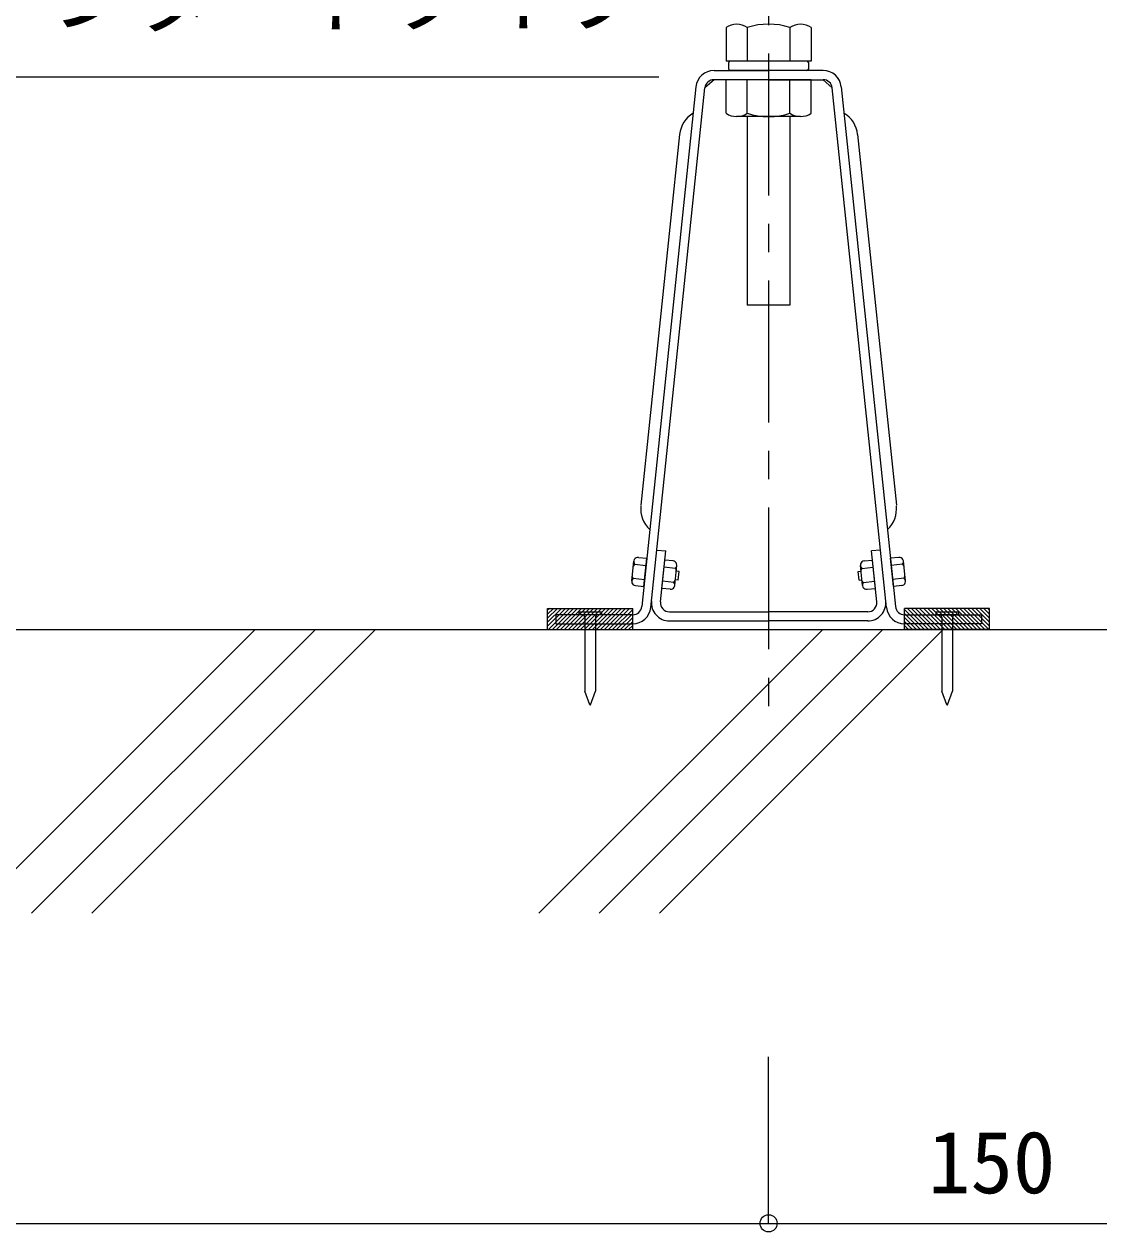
# Model space of a CAD drawing. Units: millimetres, scale not verified. Extents: x -2066 to 2059, y -1474 to 1400.
# Drawn here: x -321.6 to 57, y -350.2 to 75.5 of the extents above; entities that cross this region are included whole.
import ezdxf
from ezdxf.enums import TextEntityAlignment as Align

# ---------------------------------------------------------------- set-up
doc = ezdxf.new("R2010")
doc.units = ezdxf.units.MM
doc.header["$LTSCALE"] = 10
doc.header["$PDMODE"] = 32
doc.header["$PDSIZE"] = 6
doc.linetypes.add('CHAIN1', pattern=[8, 5, -1, 1, -1])
for name, color, linetype in [('0-0_中心線', 4, 'CHAIN1'), ('0-2_太線１', 3, 'Continuous'), ('0-5_寸法', 7, 'Continuous'), ('0-6_文字', 7, 'Continuous')]:
    doc.layers.add(name, color=color, linetype=linetype)
doc.layers.add('0-1_中線', color=7, linetype='Continuous', lineweight=18)
doc.styles.add('ＭＳ ゴシック', font='')
doc.styles.get('ＭＳ ゴシック').set_extended_font_data('MS Gothic')

msp = doc.modelspace()

# ---------------------------------------------------------------- linework, layer by layer
at = {"layer": '0-0_中心線'}
msp.add_line((-59.3, 385.17), (-59.3, -167.76), dxfattribs=at)
at = {"layer": '0-1_中線'}
for p, q in [((-74.31, 74.38), (-74.31, 62.54)), ((-66.81, 74.38), (-66.81, 62.54)), ((-51.8, 74.38), (-51.8, 62.54)), ((-44.29, 74.38), (-44.29, 62.54)), ((-44.29, 62.54), (-74.31, 62.54)), ((-73.3, 59.67), (-73.3, 62.04)), ((-45.8, 62.54), (-72.8, 62.54)), ((-45.3, 62.04), (-45.3, 59.67)), ((-78.54, 55.97), (-81.72, 53.1)), ((-78.54, 59.17), (-59.3, 59.17)), ((-59.3, 55.97), (-78.54, 55.97)), ((-44.29, 55.97), (-74.31, 55.97)), ((-74.31, 44.13), (-74.31, 55.97)), ((-45.8, 59.17), (-72.8, 59.17)), ((-66.81, 44.13), (-66.81, 55.97)), ((-40.07, 59.17), (-59.3, 59.17)), ((-59.3, 55.97), (-40.07, 55.97)), ((-51.8, 44.13), (-51.8, 55.97)), ((-44.29, 44.13), (-44.29, 55.97)), ((-40.07, 55.97), (-36.89, 53.1)), ((-84.9, 53.44), (-104, -129.76)), ((-100.82, -130.09), (-81.72, 53.1)), ((-17.79, -130.09), (-36.89, 53.1)), ((-33.71, 53.44), (-14.6, -129.76)), ((-48.05, 42.97), (-70.56, 42.97)), ((-66.8, 42.97), (-66.8, -23.52)), ((-90.68, 36.63), (-104.3, -94.06)), ((-27.93, 36.63), (-14.3, -94.06)), ((-98.71, -109.83), (-95.53, -110.16)), ((-97.4, -128.1), (-95.53, -110.16)), ((-19.9, -109.83), (-23.08, -110.16)), ((-21.21, -128.1), (-23.08, -110.16)), ((-107.53, -120.75), (-106.8, -113.76)), ((-106.5, -114.81), (-106.98, -115.47)), ((-106.5, -114.81), (-102.49, -115.23)), ((-105.17, -112.44), (-102.23, -112.74)), ((-103.27, -122.68), (-102.23, -112.74)), ((-96.94, -123.34), (-95.91, -113.4)), ((-92.97, -113.7), (-95.91, -113.4)), ((-25.64, -113.7), (-22.69, -113.4)), ((-21.67, -123.34), (-22.69, -113.4)), ((-13.43, -112.44), (-16.38, -112.74)), ((-15.34, -122.68), (-16.38, -112.74)), ((-12.11, -114.81), (-16.12, -115.23)), ((-12.11, -114.81), (-11.63, -115.47)), ((-11.08, -120.75), (-11.81, -113.76)), ((-107.02, -119.78), (-107.35, -119.03)), ((-92.16, -116.3), (-96.17, -115.88)), ((-92.37, -122.32), (-91.65, -115.33)), ((-92.16, -116.3), (-91.83, -117.04)), ((-90.87, -117.43), (-91.86, -117.33)), ((-91.18, -120.42), (-90.87, -117.43)), ((-27.74, -117.43), (-26.75, -117.33)), ((-27.43, -120.42), (-27.74, -117.43)), ((-26.24, -122.32), (-26.96, -115.33)), ((-26.45, -116.3), (-26.78, -117.04)), ((-26.45, -116.3), (-22.44, -115.88)), ((-11.59, -119.78), (-11.26, -119.03)), ((-107.02, -119.78), (-103.01, -120.2)), ((-106.21, -122.37), (-103.27, -122.68)), ((-94, -123.64), (-96.94, -123.34)), ((-92.67, -121.27), (-96.68, -120.85)), ((-92.67, -121.27), (-92.19, -120.6)), ((-91.18, -120.42), (-92.16, -120.32)), ((-27.43, -120.42), (-26.44, -120.32)), ((-25.94, -121.27), (-26.41, -120.6)), ((-25.94, -121.27), (-21.92, -120.85)), ((-24.61, -123.64), (-21.67, -123.34)), ((-11.59, -119.78), (-15.6, -120.2)), ((-12.4, -122.37), (-15.34, -122.68)), ((-126.19, -131.63), (-126.19, -132.63)), ((-94.21, -131.63), (-59.3, -131.63)), ((-24.39, -131.63), (-59.3, -131.63)), ((-0.42, -131.63), (-0.42, -132.63)), ((-134.3, -132.63), (-134.3, -135.83)), ((-107.19, -132.63), (-134.3, -132.63)), ((-134.3, -135.83), (-107.19, -135.83)), ((-124.04, -133.63), (-124.04, -159.63)), ((-120.34, -133.63), (-120.34, -159.63)), ((-94.21, -134.83), (-59.3, -134.83)), ((-24.39, -134.83), (-59.3, -134.83)), ((-11.42, -132.63), (15.7, -132.63)), ((15.7, -135.83), (-11.42, -135.83)), ((1.73, -133.63), (1.73, -159.63)), ((5.43, -133.63), (5.43, -159.63)), ((15.7, -132.63), (15.7, -135.83)), ((-826.05, -137.82), (960.7, -137.82)), ((-240.22, -137.82), (-340.22, -237.82)), ((-219, -137.82), (-319, -237.82)), ((-197.79, -137.82), (-297.79, -237.82)), ((-40.22, -137.82), (-140.22, -237.82)), ((-19, -137.82), (-119, -237.82)), ((2.21, -137.82), (-97.79, -237.82)), ((-122.28, -164.37), (-124.04, -159.63)), ((-122.09, -164.37), (-120.34, -159.63)), ((3.49, -164.37), (1.73, -159.63)), ((3.67, -164.37), (5.43, -159.63))]:
    msp.add_line(p, q, dxfattribs=at)
for points in [[(-51.8, 42.97), (-51.8, -23.52), (-66.8, -23.52)], [(-126.19, -131.63), (-118.19, -131.63), (-118.19, -132.63), (-122.19, -132.63), (-126.19, -132.63)], [(-0.42, -131.63), (7.58, -131.63), (7.58, -132.63), (3.58, -132.63), (-0.42, -132.63)]]:
    msp.add_lwpolyline(points, dxfattribs=at)
for centre, radius, start, end in [((-70.56, 68.89), 6.64, 55.6157, 124.3842), ((-59.3, 50.7), 24.84, 72.412, 107.588), ((-48.05, 68.89), 6.64, 55.6157, 124.3842), ((-72.8, 62.04), 0.5, 90, 180), ((-72.8, 59.67), 0.5, 180, 270), ((-45.8, 62.04), 0.5, 0, 90), ((-45.8, 59.67), 0.5, 270, 0), ((-78.54, 52.77), 6.4, 90, 174.047), ((-78.54, 52.77), 3.2, 90, 174.047), ((-40.07, 52.77), 6.4, 5.953, 90), ((-40.07, 52.77), 3.2, 5.953, 90), ((-80.73, 35.59), 10, 120.9169, 174.047), ((-70.56, 49.62), 6.64, 235.6157, 304.3843), ((-59.3, 67.81), 24.84, 252.412, 287.5879), ((-48.05, 49.62), 6.64, 235.6157, 304.3843), ((-37.88, 35.59), 10, 5.953, 59.0831), ((-94.38, -95.29), 10, 174.047, 227.1771), ((-24.23, -95.29), 10, 312.8229, 5.953), ((-105.33, -113.91), 1.48, 84.0473, 217.4798), ((-93.12, -115.17), 1.48, 310.6777, 84.1102), ((-25.49, -115.17), 1.48, 95.8898, 229.3223), ((-13.28, -113.91), 1.48, 322.5202, 95.9527), ((-106.06, -120.9), 1.48, 130.6148, 264.0473), ((-93.84, -122.17), 1.48, 264.1102, 37.5428), ((-24.76, -122.17), 1.48, 142.4572, 275.8898), ((-12.55, -120.9), 1.48, 275.9527, 49.3852), ((-107.19, -129.43), 3.2, 270, 354.047), ((-107.19, -129.43), 6.4, 270, 354.047), ((-94.21, -128.43), 6.4, 174.047, 270), ((-94.21, -128.43), 3.2, 174.047, 270), ((-24.39, -128.43), 6.4, 270, 5.953), ((-24.39, -128.43), 3.2, 270, 5.953), ((-11.42, -129.43), 6.4, 185.953, 270), ((-11.42, -129.43), 3.2, 185.953, 270), ((-125.04, -133.63), 1, 0, 90), ((-119.34, -133.63), 1, 90, 180), ((0.73, -133.63), 1, 0, 90), ((6.43, -133.63), 1, 90, 180), ((-122.19, -164.34), 0.1, 200.3045, 339.6955), ((3.58, -164.34), 0.1, 200.3045, 339.6955)]:
    msp.add_arc(centre, radius, start, end, dxfattribs=at)
at = {"layer": '0-2_太線１'}
for p, q in [((-137.19, -130.42), (-107.19, -130.42)), ((-137.19, -137.82), (-137.19, -130.42)), ((-136.56, -130.42), (-137.19, -131.05)), ((-130.9, -130.42), (-137.19, -136.71)), ((-135.15, -130.42), (-137.19, -132.46)), ((-133.73, -130.42), (-137.19, -133.88)), ((-132.32, -130.42), (-137.19, -135.29)), ((-129.49, -130.42), (-136.89, -137.82)), ((-128.08, -130.42), (-135.48, -137.82)), ((-126.66, -130.42), (-134.06, -137.82)), ((-125.25, -130.42), (-132.65, -137.82)), ((-123.83, -130.42), (-131.23, -137.82)), ((-122.42, -130.42), (-129.82, -137.82)), ((-121.01, -130.42), (-128.41, -137.82)), ((-119.59, -130.42), (-126.99, -137.82)), ((-118.18, -130.42), (-125.58, -137.82)), ((-116.76, -130.42), (-124.16, -137.82)), ((-115.35, -130.42), (-122.75, -137.82)), ((-113.93, -130.42), (-121.33, -137.82)), ((-112.52, -130.42), (-119.92, -137.82)), ((-111.11, -130.42), (-118.51, -137.82)), ((-109.69, -130.42), (-117.09, -137.82)), ((-108.28, -130.42), (-115.68, -137.82)), ((-107.19, -130.75), (-114.26, -137.82)), ((-107.19, -137.82), (-107.19, -130.42)), ((18.58, -130.42), (-11.42, -130.42)), ((-11.42, -137.82), (-11.42, -130.42)), ((-11.42, -130.75), (-4.34, -137.82)), ((-10.33, -130.42), (-2.93, -137.82)), ((-8.92, -130.42), (-1.52, -137.82)), ((-7.5, -130.42), (-0.1, -137.82)), ((-6.09, -130.42), (1.31, -137.82)), ((-4.67, -130.42), (2.73, -137.82)), ((-3.26, -130.42), (4.14, -137.82)), ((-1.85, -130.42), (5.55, -137.82)), ((-0.43, -130.42), (6.97, -137.82)), ((0.98, -130.42), (8.38, -137.82)), ((2.4, -130.42), (9.8, -137.82)), ((3.81, -130.42), (11.21, -137.82)), ((5.23, -130.42), (12.63, -137.82)), ((6.64, -130.42), (14.04, -137.82)), ((8.05, -130.42), (15.45, -137.82)), ((9.47, -130.42), (16.87, -137.82)), ((10.88, -130.42), (18.28, -137.82)), ((12.3, -130.42), (18.58, -136.71)), ((13.71, -130.42), (18.58, -135.29)), ((15.13, -130.42), (18.58, -133.88)), ((16.54, -130.42), (18.58, -132.46)), ((17.95, -130.42), (18.58, -131.05)), ((18.58, -137.82), (18.58, -130.42)), ((-107.19, -132.16), (-112.85, -137.82)), ((-107.19, -133.58), (-111.43, -137.82)), ((-107.19, -134.99), (-110.02, -137.82)), ((-11.42, -132.16), (-5.76, -137.82)), ((-11.42, -133.58), (-7.17, -137.82)), ((-11.42, -134.99), (-8.59, -137.82)), ((-137.19, -137.82), (-107.19, -137.82)), ((-107.19, -136.4), (-108.61, -137.82)), ((-107.19, -137.82), (-107.19, -137.82)), ((-11.42, -136.4), (-10, -137.82)), ((18.58, -137.82), (-11.42, -137.82)), ((-11.42, -137.82), (-11.42, -137.82))]:
    msp.add_line(p, q, dxfattribs=at)
at = {"layer": '0-5_寸法', "color": 4}
msp.add_line((-59.3, -347.18), (-59.3, -288.44), dxfattribs=at)
msp.add_lwpolyline([(-659.3, -347.18), (-59.3, -347.18), (90.7, -347.18)], dxfattribs=at)
at = {"layer": '0-5_寸法'}
msp.add_point((-59.3, -347.18), dxfattribs=at)
at = {"layer": '0-6_文字'}
msp.add_line((-567.11, 56.97), (-97.96, 56.97), dxfattribs=at)

# ---------------------------------------------------------------- texts
at = {"layer": '0-5_寸法', "style": 'ＭＳ ゴシック'}
msp.add_text('150', height=21.99, dxfattribs=at).set_placement((-3.15, -343.18), align=Align.BOTTOM_LEFT)
at = {"layer": '0-6_文字', "style": 'ＭＳ ゴシック'}
msp.add_text('ＧＴフロアー スタンダードタイプ', height=21.99, dxfattribs=at).set_placement((-567.11, 68.39), align=Align.BOTTOM_LEFT)

doc.saveas('drawing.dxf')
